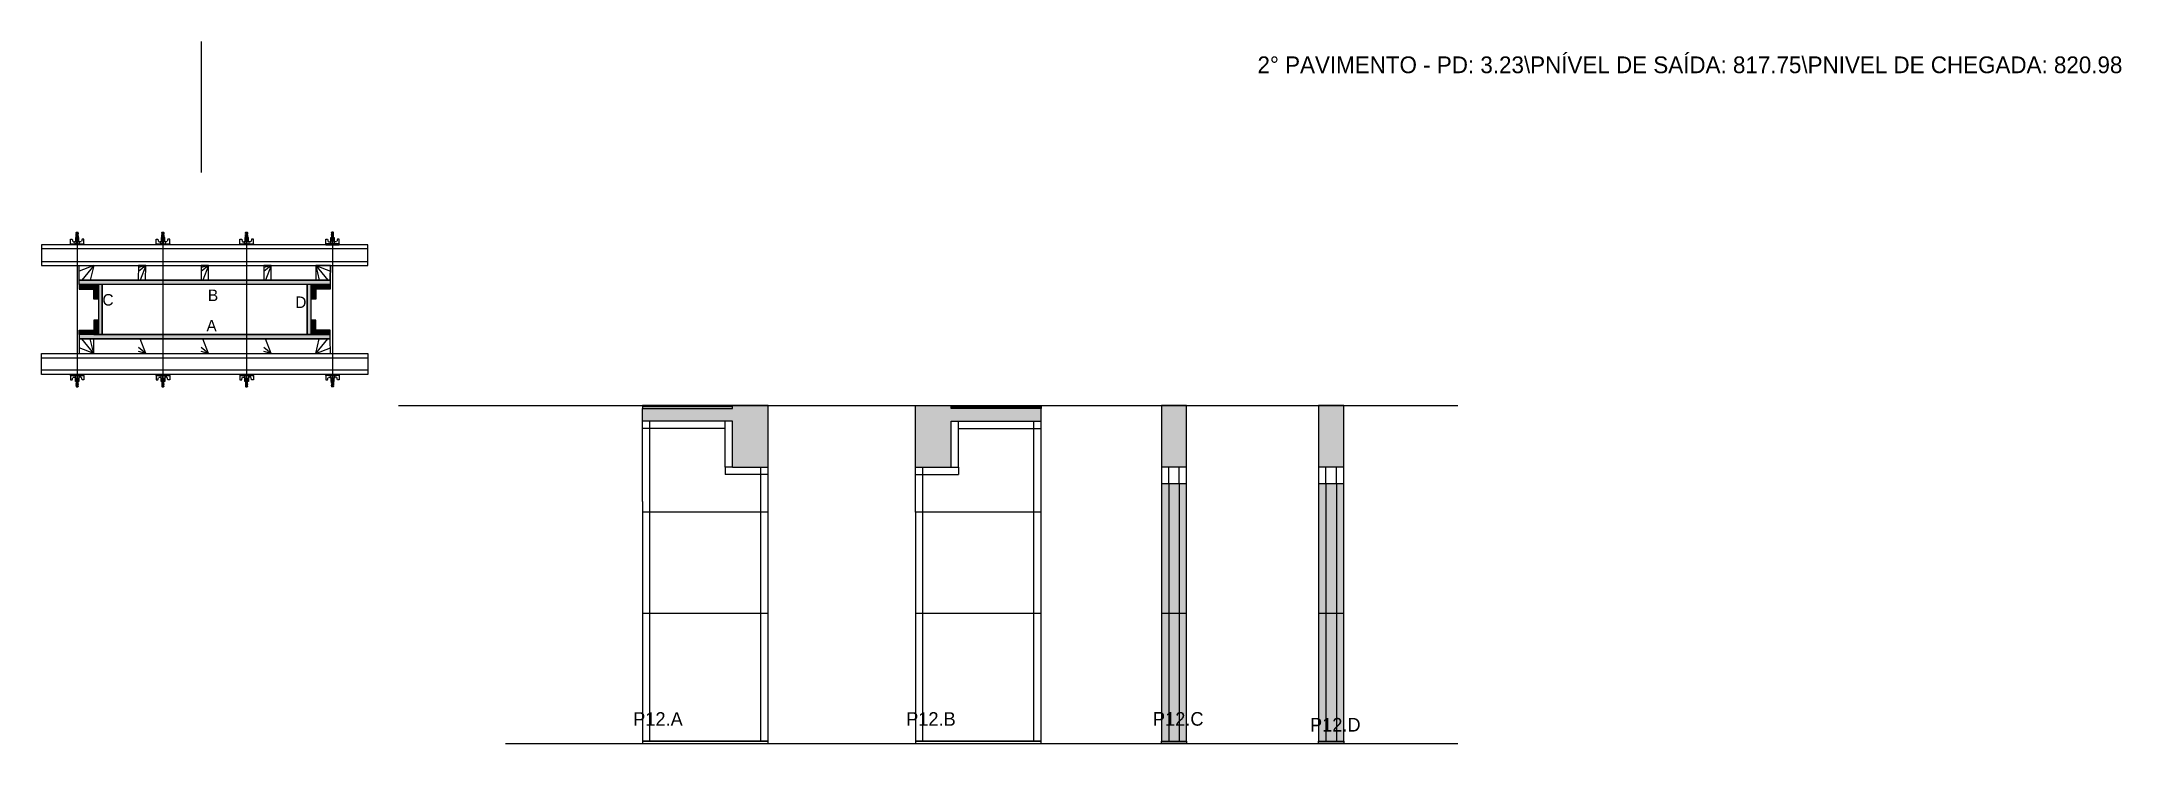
# Model space of a CAD drawing. Header units: metres. Extents: x 1863 to 3851, y 8535 to 9206.
import ezdxf

# ---------------------------------------------------------------- set-up
doc = ezdxf.new("R2010")
doc.units = ezdxf.units.M
for name, color, linetype in [('CHAPA', 7, 'Continuous'), ('COTA', 7, 'Continuous'), ('Hachura', 7, 'Continuous'), ('Madeira', 7, 'Continuous'), ('NOMENCLATURA', 7, 'Continuous'), ('Nível', 7, 'Continuous'), ('Painéis', 7, 'Continuous'), ('Perfil Metálico', 7, 'Continuous'), ('SARR_2.2x7', 7, 'Continuous'), ('SARR_EDITAR', 7, 'Continuous'), ('SARRAFO', 7, 'Continuous'), ('Texto Seção', 7, 'Continuous'), ('TEXTO_GERAL', 7, 'Continuous')]:
    doc.layers.add(name, color=color, linetype=linetype)

msp = doc.modelspace()

# ---------------------------------------------------------------- hatches: boundary and pattern name
at = {"layer": 'COTA'}
h = msp.add_hatch(color=7, dxfattribs=at)
h.dxf.hatch_style = 1
h.paths.add_polyline_path([(2523.5, 8855.2), (2437.5, 8855.2), (2437.5, 8855.2), (2437.5, 8843.2), (2437.5, 8843.2), (2523.5, 8843.2), (2523.5, 8843.2), (2523.5, 8799.2), (2523.5, 8799.2), (2557.5, 8799.2), (2557.5, 8799.2), (2557.5, 8858.2), (2557.5, 8858.2), (2523.5, 8858.2), (2523.5, 8858.2), (2523.5, 8855.2)])
h = msp.add_hatch(color=7, dxfattribs=at)
h.dxf.hatch_style = 1
h.paths.add_polyline_path([(2732.3, 8855.2), (2818.3, 8855.2), (2818.3, 8855.2), (2818.3, 8843.2), (2818.3, 8843.2), (2732.3, 8843.2), (2732.3, 8843.2), (2732.3, 8799.2), (2732.3, 8799.2), (2698.3, 8799.2), (2698.3, 8799.2), (2698.3, 8858.2), (2698.3, 8858.2), (2732.3, 8858.2), (2732.3, 8858.2), (2732.3, 8855.2)])
h = msp.add_hatch(color=7, dxfattribs=at)
h.dxf.hatch_style = 1
h.paths.add_polyline_path([(2957.4, 8858.2), (2933.4, 8858.2), (2933.4, 8858.2), (2933.4, 8799.2), (2933.4, 8799.2), (2957.4, 8799.2), (2957.4, 8799.2), (2957.4, 8858.2)])
h = msp.add_hatch(color=7, dxfattribs=at)
h.dxf.hatch_style = 1
h.paths.add_polyline_path([(3107.6, 8858.2), (3083.6, 8858.2), (3083.6, 8858.2), (3083.6, 8799.2), (3083.6, 8799.2), (3107.6, 8799.2), (3107.6, 8799.2), (3107.6, 8858.2)])
at = {"layer": 'Hachura'}
h = msp.add_hatch(color=7, dxfattribs=at)
h.dxf.hatch_style = 1
h.paths.add_polyline_path([(1899, 8973.8), (1899, 8977.8), (1899, 8977.8), (2139, 8977.8), (2139, 8977.8), (2139, 8973.8), (2139, 8973.8), (1899, 8973.8)])
h = msp.add_hatch(color=7, dxfattribs=at)
h.dxf.hatch_style = 1
h.paths.add_polyline_path([(1899, 8973.8), (1899, 8977.8), (1899, 8977.8), (2139, 8977.8), (2139, 8977.8), (2139, 8973.8), (2139, 8973.8), (1899, 8973.8)])
h = msp.add_hatch(color=7, dxfattribs=at)
h.dxf.hatch_style = 1
h.paths.add_polyline_path([(1913, 8973.8), (1913, 8969.4), (1913, 8969.4), (1899, 8969.4), (1899, 8969.4), (1899, 8973.8), (1899, 8973.8), (1913, 8973.8)])
h = msp.add_hatch(color=7, dxfattribs=at)
h.dxf.hatch_style = 1
h.paths.add_polyline_path([(1917.4, 8973.8), (1913, 8973.8), (1913, 8973.8), (1913, 8959.8), (1913, 8959.8), (1917.4, 8959.8), (1917.4, 8959.8), (1917.4, 8973.8)])
h = msp.add_hatch(color=7, dxfattribs=at)
h.dxf.hatch_style = 1
h.paths.add_polyline_path([(1921, 8973.8), (1917.4, 8973.8), (1917.4, 8973.8), (1917.4, 8925.8), (1917.4, 8925.8), (1921, 8925.8), (1921, 8925.8), (1921, 8973.8)])
h = msp.add_hatch(color=7, dxfattribs=at)
h.dxf.hatch_style = 1
h.paths.add_polyline_path([(1921, 8973.8), (1917.4, 8973.8), (1917.4, 8973.8), (1917.4, 8925.8), (1917.4, 8925.8), (1921, 8925.8), (1921, 8925.8), (1921, 8973.8)])
h = msp.add_hatch(color=7, dxfattribs=at)
h.dxf.hatch_style = 1
h.paths.add_polyline_path([(2120.6, 8973.8), (2117, 8973.8), (2117, 8973.8), (2117, 8925.8), (2117, 8925.8), (2120.6, 8925.8), (2120.6, 8925.8), (2120.6, 8973.8)])
h = msp.add_hatch(color=7, dxfattribs=at)
h.dxf.hatch_style = 1
h.paths.add_polyline_path([(2120.6, 8973.8), (2117, 8973.8), (2117, 8973.8), (2117, 8925.8), (2117, 8925.8), (2120.6, 8925.8), (2120.6, 8925.8), (2120.6, 8973.8)])
h = msp.add_hatch(color=7, dxfattribs=at)
h.dxf.hatch_style = 1
h.paths.add_polyline_path([(2125, 8973.8), (2120.6, 8973.8), (2120.6, 8973.8), (2120.6, 8959.8), (2120.6, 8959.8), (2125, 8959.8), (2125, 8959.8), (2125, 8973.8)])
h = msp.add_hatch(color=7, dxfattribs=at)
h.dxf.hatch_style = 1
h.paths.add_polyline_path([(2125, 8973.8), (2125, 8969.4), (2125, 8969.4), (2139, 8969.4), (2139, 8969.4), (2139, 8973.8), (2139, 8973.8), (2125, 8973.8)])
h = msp.add_hatch(color=7, dxfattribs=at)
h.dxf.hatch_style = 1
h.paths.add_polyline_path([(1913, 8925.8), (1913, 8930.2), (1913, 8930.2), (1899, 8930.2), (1899, 8930.2), (1899, 8925.8), (1899, 8925.8), (1913, 8925.8)])
h = msp.add_hatch(color=7, dxfattribs=at)
h.dxf.hatch_style = 1
h.paths.add_polyline_path([(1899, 8925.8), (1899, 8921.8), (1899, 8921.8), (2139, 8921.8), (2139, 8921.8), (2139, 8925.8), (2139, 8925.8), (1899, 8925.8)])
h = msp.add_hatch(color=7, dxfattribs=at)
h.dxf.hatch_style = 1
h.paths.add_polyline_path([(1899, 8925.8), (1899, 8921.8), (1899, 8921.8), (2139, 8921.8), (2139, 8921.8), (2139, 8925.8), (2139, 8925.8), (1899, 8925.8)])
h = msp.add_hatch(color=7, dxfattribs=at)
h.dxf.hatch_style = 1
h.paths.add_polyline_path([(1917.4, 8925.8), (1913, 8925.8), (1913, 8925.8), (1913, 8939.8), (1913, 8939.8), (1917.4, 8939.8), (1917.4, 8939.8), (1917.4, 8925.8)])
h = msp.add_hatch(color=7, dxfattribs=at)
h.dxf.hatch_style = 1
h.paths.add_polyline_path([(2125, 8925.8), (2120.6, 8925.8), (2120.6, 8925.8), (2120.6, 8939.8), (2120.6, 8939.8), (2125, 8939.8), (2125, 8939.8), (2125, 8925.8)])
h = msp.add_hatch(color=7, dxfattribs=at)
h.dxf.hatch_style = 1
h.paths.add_polyline_path([(2125, 8925.8), (2125, 8930.2), (2125, 8930.2), (2139, 8930.2), (2139, 8930.2), (2139, 8925.8), (2139, 8925.8), (2125, 8925.8)])
h = msp.add_hatch(color=7, dxfattribs=at)
h.dxf.hatch_style = 1
h.paths.add_polyline_path([(2957.4, 8535.2), (2957.4, 8783.2), (2957.4, 8783.2), (2933.4, 8783.2), (2933.4, 8783.2), (2933.4, 8535.2), (2933.4, 8535.2), (2957.4, 8535.2)])
h = msp.add_hatch(color=7, dxfattribs=at)
h.dxf.hatch_style = 1
h.paths.add_polyline_path([(3107.6, 8535.2), (3107.6, 8783.2), (3107.6, 8783.2), (3083.6, 8783.2), (3083.6, 8783.2), (3083.6, 8535.2), (3083.6, 8535.2), (3107.6, 8535.2)])

# ---------------------------------------------------------------- linework, layer by layer
at = {"layer": 'CHAPA', "color": 7, "lineweight": 25}
for points in [[(1899, 8973.8), (1899, 8977.8), (2139, 8977.8), (2139, 8973.8)], [(1899, 8973.8), (1899, 8977.8), (2139, 8977.8), (2139, 8973.8)], [(1921, 8973.8), (1917.4, 8973.8), (1917.4, 8925.8), (1921, 8925.8)], [(1921, 8973.8), (1917.4, 8973.8), (1917.4, 8925.8), (1921, 8925.8)], [(2120.6, 8973.8), (2117, 8973.8), (2117, 8925.8), (2120.6, 8925.8)], [(2120.6, 8973.8), (2117, 8973.8), (2117, 8925.8), (2120.6, 8925.8)], [(1899, 8925.8), (1899, 8921.8), (2139, 8921.8), (2139, 8925.8)], [(1899, 8925.8), (1899, 8921.8), (2139, 8921.8), (2139, 8925.8)]]:
    msp.add_lwpolyline(points, close=True, dxfattribs=at)
at = {"layer": 'COTA', "color": 7, "lineweight": 25}
for p, q in [((2437.5, 8843.2), (2437.5, 8855.2)), ((2557.5, 8858.2), (2523.5, 8858.2)), ((2557.5, 8799.2), (2557.5, 8858.2)), ((2698.3, 8799.2), (2698.3, 8858.2)), ((2698.3, 8858.2), (2732.3, 8858.2)), ((2818.3, 8843.2), (2818.3, 8855.2))]:
    msp.add_line(p, q, dxfattribs=at)
for points in [[(2957.4, 8799.2), (2957.4, 8858.2), (2933.4, 8858.2), (2933.4, 8799.2)], [(3107.6, 8799.2), (3107.6, 8858.2), (3083.6, 8858.2), (3083.6, 8799.2)]]:
    msp.add_lwpolyline(points, dxfattribs=at)
at = {"layer": 'Defpoints', "color": 7, "lineweight": 25}
msp.add_line((2016, 9080.9), (2016, 9205.9), dxfattribs=at)
at = {"layer": 'Hachura', "color": 7, "lineweight": 25}
for p, q in [((1890.6, 9011.8), (1890.6, 9017)), ((1890.6, 9017), (1892.3, 9017)), ((1890.6, 9012.7), (1903.5, 9012.7)), ((1890.6, 9012.7), (1895.8, 9012.7)), ((1903.5, 9011.8), (1890.6, 9011.8)), ((1890.7, 9012.7), (1890.7, 9011.8)), ((1890.9, 9012.7), (1890.9, 9011.8)), ((1891.3, 9012.7), (1891.3, 9011.8)), ((1891.7, 9012.7), (1891.7, 9011.8)), ((1892.3, 9017), (1892.8, 9014.8)), ((1892.6, 9012.7), (1892.6, 9011.8)), ((1893.2, 9014.5), (1895.1, 9014.5)), ((1894, 9012.7), (1894, 9011.8)), ((1902.5, 9011.8), (1894.7, 9011.8)), ((1895.1, 9015.3), (1899, 9015.3)), ((1895.1, 9012.7), (1895.1, 9015.3)), ((1897, 9012.7), (1895.1, 9012.7)), ((1898.7, 9018.5), (1895.4, 9018.5)), ((1898.7, 9018.5), (1895.4, 9018.5)), ((1895.4, 9018.5), (1895.4, 9015.3)), ((1895.8, 9012.7), (1896.4, 9012.7)), ((1895.9, 9022.9), (1898.1, 9021.8)), ((1898, 9021.6), (1895.9, 9022.6)), ((1895.9, 9021.7), (1898.1, 9020.6)), ((1898, 9020.4), (1895.9, 9021.5)), ((1895.9, 9020.6), (1898.1, 9019.5)), ((1898, 9019.3), (1895.9, 9020.3)), ((1897.2, 9018.5), (1895.9, 9019.2)), ((1896, 9023.3), (1896.3, 9023.6)), ((1896, 9023), (1896, 9023.3)), ((1896, 9023.3), (1896, 9023.3)), ((1897.9, 9023.3), (1896, 9023.3)), ((1896, 9023), (1897.9, 9022)), ((1896, 9023), (1897.9, 9022)), ((1896, 9021.8), (1896, 9022.5)), ((1897.9, 9021.5), (1896, 9022.5)), ((1896, 9021.8), (1897.9, 9020.9)), ((1896, 9020.7), (1896, 9021.3)), ((1897.9, 9020.3), (1896, 9021.3)), ((1896, 9021.1), (1896, 9021.3)), ((1896, 9020.7), (1897.9, 9019.7)), ((1896, 9019.5), (1896, 9020.1)), ((1897.9, 9019.2), (1896, 9020.1)), ((1896, 9019.5), (1897.9, 9018.5)), ((1896.9, 9018.5), (1896, 9019)), ((1896, 9018.5), (1896, 9019)), ((1896.1, 9012.4), (1896.1, 9012.6)), ((1896.1, 9012), (1896.1, 9012.4)), ((1896.3, 9023.6), (1897.6, 9023.6)), ((1896.4, 9018.5), (1896.4, 9015.3)), ((1897.9, 9022.7), (1896.7, 9023.3)), ((1896.7, 9012.7), (1896.7, 9014.7)), ((1898, 9022.7), (1896.9, 9023.3)), ((1897, 9022.6), (1897, 8880.8)), ((1897, 9012.7), (1897, 9011.8)), ((1897.2, 9014.7), (1897.2, 9012.7)), ((1897.4, 9023.3), (1898.1, 9023)), ((1897.9, 9023.3), (1897.6, 9023.6)), ((1897.7, 9023.3), (1897.9, 9023.2)), ((1897.9, 9023.2), (1897.9, 9023.3)), ((1897.9, 9022.7), (1897.9, 9022)), ((1897.9, 9020.9), (1897.9, 9021.5)), ((1897.9, 9020.1), (1897.9, 9020.3)), ((1897.9, 9020.1), (1897.9, 9019.7)), ((1897.9, 9019.2), (1897.9, 9018.5)), ((1897.9, 9018.5), (1897.9, 9015.3)), ((1898, 9012.6), (1898, 9012.2)), ((1898.7, 9015.3), (1898.7, 9018.5)), ((1899, 9015.3), (1898.7, 9015.3)), ((1899, 9015.3), (1898.7, 9015.3)), ((1899, 9015.3), (1899, 9012.7)), ((1900.9, 9014.5), (1899, 9014.5)), ((1900.1, 9012.7), (1900.1, 9011.8)), ((1901.8, 9017), (1901.2, 9014.8)), ((1901.5, 9012.7), (1901.5, 9011.8)), ((1903.5, 9017), (1901.8, 9017)), ((1902.3, 9012.7), (1902.3, 9011.8)), ((1902.8, 9012.7), (1902.8, 9011.8)), ((1903.1, 9012.7), (1903.1, 9011.8)), ((1903.4, 9012.7), (1903.4, 9011.8)), ((1903.5, 9012.7), (1903.5, 9017)), ((1903.5, 9012.7), (1903.5, 9011.8)), ((1972.6, 9011.8), (1972.6, 9017)), ((1972.6, 9017), (1974.3, 9017)), ((1972.6, 9012.7), (1985.5, 9012.7)), ((1972.6, 9012.7), (1977.8, 9012.7)), ((1985.5, 9011.8), (1972.6, 9011.8)), ((1972.7, 9012.7), (1972.7, 9011.8)), ((1972.9, 9012.7), (1972.9, 9011.8)), ((1973.3, 9012.7), (1973.3, 9011.8)), ((1973.7, 9012.7), (1973.7, 9011.8)), ((1974.3, 9017), (1974.8, 9014.8)), ((1974.6, 9012.7), (1974.6, 9011.8)), ((1975.2, 9014.5), (1977.1, 9014.5)), ((1976, 9012.7), (1976, 9011.8)), ((1984.5, 9011.8), (1976.7, 9011.8)), ((1977.1, 9015.3), (1981, 9015.3)), ((1977.1, 9012.7), (1977.1, 9015.3)), ((1979, 9012.7), (1977.1, 9012.7)), ((1980.7, 9018.5), (1977.4, 9018.5)), ((1980.7, 9018.5), (1977.4, 9018.5)), ((1977.4, 9018.5), (1977.4, 9015.3)), ((1977.8, 9012.7), (1978.4, 9012.7)), ((1977.9, 9022.9), (1980.1, 9021.8)), ((1980, 9021.6), (1977.9, 9022.6)), ((1977.9, 9021.7), (1980.1, 9020.6)), ((1980, 9020.4), (1977.9, 9021.5)), ((1977.9, 9020.6), (1980.1, 9019.5)), ((1980, 9019.3), (1977.9, 9020.3)), ((1979.2, 9018.5), (1977.9, 9019.2)), ((1978, 9023.3), (1978.3, 9023.6)), ((1978, 9023), (1978, 9023.3)), ((1978, 9023.3), (1978, 9023.3)), ((1979.9, 9023.3), (1978, 9023.3)), ((1978, 9023), (1979.9, 9022)), ((1978, 9023), (1979.9, 9022)), ((1978, 9021.8), (1978, 9022.5)), ((1979.9, 9021.5), (1978, 9022.5)), ((1978, 9021.8), (1979.9, 9020.9)), ((1978, 9020.7), (1978, 9021.3)), ((1979.9, 9020.3), (1978, 9021.3)), ((1978, 9021.1), (1978, 9021.3)), ((1978, 9020.7), (1979.9, 9019.7)), ((1978, 9019.5), (1978, 9020.1)), ((1979.9, 9019.2), (1978, 9020.1)), ((1978, 9019.5), (1979.9, 9018.5)), ((1978.9, 9018.5), (1978, 9019)), ((1978, 9018.5), (1978, 9019)), ((1978.1, 9012.4), (1978.1, 9012.6)), ((1978.1, 9012), (1978.1, 9012.4)), ((1978.3, 9023.6), (1979.6, 9023.6)), ((1978.4, 9018.5), (1978.4, 9015.3)), ((1979.9, 9022.7), (1978.7, 9023.3)), ((1978.7, 9012.7), (1978.7, 9014.7)), ((1980, 9022.7), (1978.9, 9023.3)), ((1979, 9022.6), (1979, 8880.8)), ((1979, 9012.7), (1979, 9011.8)), ((1979.2, 9014.7), (1979.2, 9012.7)), ((1979.4, 9023.3), (1980.1, 9023)), ((1979.9, 9023.3), (1979.6, 9023.6)), ((1979.7, 9023.3), (1979.9, 9023.2)), ((1979.9, 9023.2), (1979.9, 9023.3)), ((1979.9, 9022.7), (1979.9, 9022)), ((1979.9, 9020.9), (1979.9, 9021.5)), ((1979.9, 9020.1), (1979.9, 9020.3)), ((1979.9, 9020.1), (1979.9, 9019.7)), ((1979.9, 9019.2), (1979.9, 9018.5)), ((1979.9, 9018.5), (1979.9, 9015.3)), ((1980, 9012.6), (1980, 9012.2)), ((1980.7, 9015.3), (1980.7, 9018.5)), ((1981, 9015.3), (1980.7, 9015.3)), ((1981, 9015.3), (1980.7, 9015.3)), ((1981, 9015.3), (1981, 9012.7)), ((1982.9, 9014.5), (1981, 9014.5)), ((1982.1, 9012.7), (1982.1, 9011.8)), ((1983.8, 9017), (1983.2, 9014.8)), ((1983.5, 9012.7), (1983.5, 9011.8)), ((1985.5, 9017), (1983.8, 9017)), ((1984.3, 9012.7), (1984.3, 9011.8)), ((1984.8, 9012.7), (1984.8, 9011.8)), ((1985.1, 9012.7), (1985.1, 9011.8)), ((1985.4, 9012.7), (1985.4, 9011.8)), ((1985.5, 9012.7), (1985.5, 9017)), ((1985.5, 9012.7), (1985.5, 9011.8)), ((2052.6, 9011.8), (2052.6, 9017)), ((2052.6, 9017), (2054.3, 9017)), ((2052.6, 9012.7), (2065.5, 9012.7)), ((2052.6, 9012.7), (2057.8, 9012.7)), ((2065.5, 9011.8), (2052.6, 9011.8)), ((2052.7, 9012.7), (2052.7, 9011.8)), ((2052.9, 9012.7), (2052.9, 9011.8)), ((2053.3, 9012.7), (2053.3, 9011.8)), ((2053.7, 9012.7), (2053.7, 9011.8)), ((2054.3, 9017), (2054.8, 9014.8)), ((2054.6, 9012.7), (2054.6, 9011.8)), ((2055.2, 9014.5), (2057.1, 9014.5)), ((2056, 9012.7), (2056, 9011.8)), ((2064.5, 9011.8), (2056.7, 9011.8)), ((2057.1, 9015.3), (2061, 9015.3)), ((2057.1, 9012.7), (2057.1, 9015.3)), ((2059, 9012.7), (2057.1, 9012.7)), ((2060.7, 9018.5), (2057.4, 9018.5)), ((2060.7, 9018.5), (2057.4, 9018.5)), ((2057.4, 9018.5), (2057.4, 9015.3)), ((2057.8, 9012.7), (2058.4, 9012.7)), ((2057.9, 9022.9), (2060.1, 9021.8)), ((2060, 9021.6), (2057.9, 9022.6)), ((2057.9, 9021.7), (2060.1, 9020.6)), ((2060, 9020.4), (2057.9, 9021.5)), ((2057.9, 9020.6), (2060.1, 9019.5)), ((2060, 9019.3), (2057.9, 9020.3)), ((2059.2, 9018.5), (2057.9, 9019.2)), ((2058, 9023.3), (2058.3, 9023.6)), ((2058, 9023), (2058, 9023.3)), ((2058, 9023.3), (2058, 9023.3)), ((2059.9, 9023.3), (2058, 9023.3)), ((2058, 9023), (2059.9, 9022)), ((2058, 9023), (2059.9, 9022)), ((2058, 9021.8), (2058, 9022.5)), ((2059.9, 9021.5), (2058, 9022.5)), ((2058, 9021.8), (2059.9, 9020.9)), ((2058, 9020.7), (2058, 9021.3)), ((2059.9, 9020.3), (2058, 9021.3)), ((2058, 9021.1), (2058, 9021.3)), ((2058, 9020.7), (2059.9, 9019.7)), ((2058, 9019.5), (2058, 9020.1)), ((2059.9, 9019.2), (2058, 9020.1)), ((2058, 9019.5), (2059.9, 9018.5)), ((2058.9, 9018.5), (2058, 9019)), ((2058, 9018.5), (2058, 9019)), ((2058.1, 9012.4), (2058.1, 9012.6)), ((2058.1, 9012), (2058.1, 9012.4)), ((2058.3, 9023.6), (2059.6, 9023.6)), ((2058.4, 9018.5), (2058.4, 9015.3)), ((2059.9, 9022.7), (2058.7, 9023.3)), ((2058.7, 9012.7), (2058.7, 9014.7)), ((2060, 9022.7), (2058.9, 9023.3)), ((2059, 9022.6), (2059, 8880.8)), ((2059, 9012.7), (2059, 9011.8)), ((2059.2, 9014.7), (2059.2, 9012.7)), ((2059.4, 9023.3), (2060.1, 9023)), ((2059.9, 9023.3), (2059.6, 9023.6)), ((2059.7, 9023.3), (2059.9, 9023.2)), ((2059.9, 9023.2), (2059.9, 9023.3)), ((2059.9, 9022.7), (2059.9, 9022)), ((2059.9, 9020.9), (2059.9, 9021.5)), ((2059.9, 9020.1), (2059.9, 9020.3)), ((2059.9, 9020.1), (2059.9, 9019.7)), ((2059.9, 9019.2), (2059.9, 9018.5)), ((2059.9, 9018.5), (2059.9, 9015.3)), ((2060, 9012.6), (2060, 9012.2)), ((2060.7, 9015.3), (2060.7, 9018.5)), ((2061, 9015.3), (2060.7, 9015.3)), ((2061, 9015.3), (2060.7, 9015.3)), ((2061, 9015.3), (2061, 9012.7)), ((2062.9, 9014.5), (2061, 9014.5)), ((2062.1, 9012.7), (2062.1, 9011.8)), ((2063.8, 9017), (2063.2, 9014.8)), ((2063.5, 9012.7), (2063.5, 9011.8)), ((2065.5, 9017), (2063.8, 9017)), ((2064.3, 9012.7), (2064.3, 9011.8)), ((2064.8, 9012.7), (2064.8, 9011.8)), ((2065.1, 9012.7), (2065.1, 9011.8)), ((2065.4, 9012.7), (2065.4, 9011.8)), ((2065.5, 9012.7), (2065.5, 9017)), ((2065.5, 9012.7), (2065.5, 9011.8)), ((2134.6, 9012.7), (2134.6, 9017)), ((2134.6, 9017), (2136.3, 9017)), ((2147.5, 9012.7), (2134.6, 9012.7)), ((2134.6, 9012.7), (2134.6, 9011.8)), ((2134.6, 9011.8), (2147.5, 9011.8)), ((2134.7, 9012.7), (2134.7, 9011.8)), ((2134.9, 9012.7), (2134.9, 9011.8)), ((2135.3, 9012.7), (2135.3, 9011.8)), ((2135.5, 9011.8), (2143.4, 9011.8)), ((2135.7, 9012.7), (2135.7, 9011.8)), ((2136.3, 9017), (2136.9, 9014.8)), ((2136.6, 9012.7), (2136.6, 9011.8)), ((2137.2, 9014.5), (2139.1, 9014.5)), ((2138, 9012.7), (2138, 9011.8)), ((2143, 9015.3), (2139.1, 9015.3)), ((2139.1, 9015.3), (2139.1, 9012.7)), ((2139.1, 9015.3), (2139.4, 9015.3)), ((2139.1, 9015.3), (2139.4, 9015.3)), ((2139.4, 9018.5), (2142.7, 9018.5)), ((2139.4, 9018.5), (2142.7, 9018.5)), ((2139.4, 9015.3), (2139.4, 9018.5)), ((2140.7, 9023.3), (2140, 9023)), ((2140, 9022.7), (2141.2, 9023.3)), ((2142.1, 9022.9), (2140, 9021.8)), ((2140, 9021.6), (2142.2, 9022.6)), ((2142.1, 9021.7), (2140, 9020.6)), ((2140, 9020.4), (2142.2, 9021.5)), ((2142.1, 9020.6), (2140, 9019.5)), ((2140, 9019.3), (2142.2, 9020.3)), ((2140.1, 9023.3), (2140.5, 9023.6)), ((2140.4, 9023.3), (2140.1, 9023.2)), ((2140.1, 9023.2), (2140.1, 9023.3)), ((2140.1, 9022.7), (2141.4, 9023.3)), ((2140.1, 9023.3), (2142.1, 9023.3)), ((2142.1, 9023), (2140.1, 9022)), ((2142.1, 9023), (2140.1, 9022)), ((2140.1, 9022.7), (2140.1, 9022)), ((2140.1, 9021.5), (2142.1, 9022.5)), ((2142.1, 9021.8), (2140.1, 9020.9)), ((2140.1, 9020.9), (2140.1, 9021.5)), ((2140.1, 9020.3), (2142.1, 9021.3)), ((2142.1, 9020.7), (2140.1, 9019.7)), ((2140.1, 9020.1), (2140.1, 9020.3)), ((2140.1, 9020.1), (2140.1, 9019.7)), ((2140.1, 9019.2), (2142.1, 9020.1)), ((2142.1, 9019.5), (2140.1, 9018.5)), ((2140.1, 9019.2), (2140.1, 9018.5)), ((2140.1, 9018.5), (2140.1, 9015.3)), ((2140.1, 9012.6), (2140.1, 9012.2)), ((2141.8, 9023.6), (2140.5, 9023.6)), ((2140.8, 9014.7), (2140.8, 9012.7)), ((2140.9, 9018.5), (2142.2, 9019.2)), ((2141, 9022.6), (2141.1, 8880.8)), ((2141, 9012.7), (2143, 9012.7)), ((2141, 9012.7), (2141, 9011.8)), ((2141.2, 9018.5), (2142.1, 9019)), ((2141.4, 9012.7), (2141.4, 9014.7)), ((2141.7, 9018.5), (2141.7, 9015.3)), ((2142.3, 9012.7), (2141.7, 9012.7)), ((2142.1, 9023.3), (2141.8, 9023.6)), ((2142, 9012.4), (2142, 9012.6)), ((2142, 9012), (2142, 9012.4)), ((2142.1, 9023), (2142.1, 9023.3)), ((2142.1, 9023.3), (2142.1, 9023.3)), ((2142.1, 9021.8), (2142.1, 9022.5)), ((2142.1, 9020.7), (2142.1, 9021.3)), ((2142.1, 9021.1), (2142.1, 9021.3)), ((2142.1, 9019.5), (2142.1, 9020.1)), ((2142.1, 9018.5), (2142.1, 9019)), ((2147.5, 9012.7), (2142.3, 9012.7)), ((2142.7, 9018.5), (2142.7, 9015.3)), ((2143, 9012.7), (2143, 9015.3)), ((2144.9, 9014.5), (2143, 9014.5)), ((2144.1, 9012.7), (2144.1, 9011.8)), ((2145.8, 9017), (2145.2, 9014.8)), ((2145.5, 9012.7), (2145.5, 9011.8)), ((2147.5, 9017), (2145.8, 9017)), ((2146.3, 9012.7), (2146.3, 9011.8)), ((2146.8, 9012.7), (2146.8, 9011.8)), ((2147.1, 9012.7), (2147.1, 9011.8)), ((2147.4, 9012.7), (2147.4, 9011.8)), ((2147.5, 9011.8), (2147.5, 9017)), ((1903.5, 8887.8), (1890.6, 8887.8)), ((1890.6, 8887.8), (1890.6, 8882.7)), ((1890.6, 8886.9), (1903.5, 8886.9)), ((1890.6, 8886.9), (1895.8, 8886.9)), ((1890.7, 8886.9), (1890.7, 8887.8)), ((1890.9, 8886.9), (1890.9, 8887.8)), ((1891.3, 8886.9), (1891.3, 8887.8)), ((1891.7, 8886.9), (1891.7, 8887.8)), ((1892.6, 8886.9), (1892.6, 8887.8)), ((1894, 8886.9), (1894, 8887.8)), ((1902.5, 8887.8), (1894.7, 8887.8)), ((1897, 8886.9), (1895.1, 8886.9)), ((1895.1, 8886.9), (1895.1, 8884.3)), ((1895.8, 8886.9), (1896.4, 8886.9)), ((1896.1, 8887.7), (1896.1, 8887.2)), ((1896.1, 8887.2), (1896.1, 8887)), ((1896.7, 8886.9), (1896.7, 8884.9)), ((1897, 8886.9), (1897, 8887.8)), ((1897.2, 8884.9), (1897.2, 8886.9)), ((1898, 8887), (1898, 8887.5)), ((1899, 8884.3), (1899, 8886.9)), ((1900.1, 8886.9), (1900.1, 8887.8)), ((1901.5, 8886.9), (1901.5, 8887.8)), ((1902.3, 8886.9), (1902.3, 8887.8)), ((1902.8, 8886.9), (1902.8, 8887.8)), ((1903.1, 8886.9), (1903.1, 8887.8)), ((1903.4, 8886.9), (1903.4, 8887.8)), ((1903.5, 8886.9), (1903.5, 8887.8)), ((1903.5, 8886.9), (1903.5, 8882.7)), ((1985.5, 8887.8), (1972.6, 8887.8)), ((1972.6, 8887.8), (1972.6, 8882.7)), ((1972.6, 8886.9), (1985.5, 8886.9)), ((1972.6, 8886.9), (1977.8, 8886.9)), ((1972.7, 8886.9), (1972.7, 8887.8)), ((1972.9, 8886.9), (1972.9, 8887.8)), ((1973.3, 8886.9), (1973.3, 8887.8)), ((1973.7, 8886.9), (1973.7, 8887.8)), ((1974.6, 8886.9), (1974.6, 8887.8)), ((1976, 8886.9), (1976, 8887.8)), ((1984.5, 8887.8), (1976.7, 8887.8)), ((1979, 8886.9), (1977.1, 8886.9)), ((1977.1, 8886.9), (1977.1, 8884.3)), ((1977.8, 8886.9), (1978.4, 8886.9)), ((1978.1, 8887.7), (1978.1, 8887.2)), ((1978.1, 8887.2), (1978.1, 8887)), ((1978.7, 8886.9), (1978.7, 8884.9)), ((1979, 8886.9), (1979, 8887.8)), ((1979.2, 8884.9), (1979.2, 8886.9)), ((1980, 8887), (1980, 8887.5)), ((1981, 8884.3), (1981, 8886.9)), ((1982.1, 8886.9), (1982.1, 8887.8)), ((1983.5, 8886.9), (1983.5, 8887.8)), ((1984.3, 8886.9), (1984.3, 8887.8)), ((1984.8, 8886.9), (1984.8, 8887.8)), ((1985.1, 8886.9), (1985.1, 8887.8)), ((1985.4, 8886.9), (1985.4, 8887.8)), ((1985.5, 8886.9), (1985.5, 8887.8)), ((1985.5, 8886.9), (1985.5, 8882.7)), ((2065.5, 8887.8), (2052.6, 8887.8)), ((2052.6, 8887.8), (2052.6, 8882.7)), ((2052.6, 8886.9), (2065.5, 8886.9)), ((2052.6, 8886.9), (2057.8, 8886.9)), ((2052.7, 8886.9), (2052.7, 8887.8)), ((2052.9, 8886.9), (2052.9, 8887.8)), ((2053.3, 8886.9), (2053.3, 8887.8)), ((2053.7, 8886.9), (2053.7, 8887.8)), ((2054.6, 8886.9), (2054.6, 8887.8)), ((2056, 8886.9), (2056, 8887.8)), ((2064.5, 8887.8), (2056.7, 8887.8)), ((2059, 8886.9), (2057.1, 8886.9)), ((2057.1, 8886.9), (2057.1, 8884.3)), ((2057.8, 8886.9), (2058.4, 8886.9)), ((2058.1, 8887.7), (2058.1, 8887.2)), ((2058.1, 8887.2), (2058.1, 8887)), ((2058.7, 8886.9), (2058.7, 8884.9)), ((2059, 8886.9), (2059, 8887.8)), ((2059.2, 8884.9), (2059.2, 8886.9)), ((2060, 8887), (2060, 8887.5)), ((2061, 8884.3), (2061, 8886.9)), ((2062.1, 8886.9), (2062.1, 8887.8)), ((2063.5, 8886.9), (2063.5, 8887.8)), ((2064.3, 8886.9), (2064.3, 8887.8)), ((2064.8, 8886.9), (2064.8, 8887.8)), ((2065.1, 8886.9), (2065.1, 8887.8)), ((2065.4, 8886.9), (2065.4, 8887.8)), ((2065.5, 8886.9), (2065.5, 8887.8)), ((2065.5, 8886.9), (2065.5, 8882.7)), ((2134.6, 8887.8), (2147.5, 8887.8)), ((2134.6, 8886.9), (2134.6, 8887.8)), ((2147.5, 8886.9), (2134.6, 8886.9)), ((2134.6, 8886.9), (2134.6, 8882.7)), ((2134.7, 8886.9), (2134.7, 8887.8)), ((2134.9, 8886.9), (2134.9, 8887.8)), ((2135.3, 8886.9), (2135.3, 8887.8)), ((2135.5, 8887.8), (2143.4, 8887.8)), ((2135.7, 8886.9), (2135.7, 8887.8)), ((2136.6, 8886.9), (2136.6, 8887.8)), ((2138, 8886.9), (2138, 8887.8)), ((2139.1, 8884.3), (2139.1, 8886.9)), ((2140.1, 8887), (2140.1, 8887.5)), ((2140.8, 8884.9), (2140.8, 8886.9)), ((2141, 8886.9), (2141, 8887.8)), ((2141, 8886.9), (2143, 8886.9)), ((2141.4, 8886.9), (2141.4, 8884.9)), ((2142.3, 8886.9), (2141.7, 8886.9)), ((2142, 8887.7), (2142, 8887.2)), ((2142, 8887.2), (2142, 8887)), ((2147.5, 8886.9), (2142.3, 8886.9)), ((2143, 8886.9), (2143, 8884.3)), ((2144.1, 8886.9), (2144.1, 8887.8)), ((2145.5, 8886.9), (2145.5, 8887.8)), ((2146.3, 8886.9), (2146.3, 8887.8)), ((2146.8, 8886.9), (2146.8, 8887.8)), ((2147.1, 8886.9), (2147.1, 8887.8)), ((2147.4, 8886.9), (2147.4, 8887.8)), ((2147.5, 8887.8), (2147.5, 8882.7)), ((1890.6, 8882.7), (1892.3, 8882.7)), ((1892.3, 8882.7), (1892.8, 8884.9)), ((1893.2, 8885.1), (1895.1, 8885.1)), ((1895.1, 8884.3), (1899, 8884.3)), ((1895.4, 8881.1), (1895.4, 8884.3)), ((1898.7, 8881.2), (1895.4, 8881.2)), ((1898.7, 8881.1), (1895.4, 8881.1)), ((1897.2, 8881.1), (1895.9, 8880.5)), ((1898, 8880.4), (1895.9, 8879.3)), ((1895.9, 8879.1), (1898.1, 8880.2)), ((1898, 8879.2), (1895.9, 8878.2)), ((1895.9, 8877.9), (1898.1, 8879)), ((1898, 8878.1), (1895.9, 8877)), ((1895.9, 8876.8), (1898.1, 8877.8)), ((1896, 8880.2), (1897.9, 8881.1)), ((1896.9, 8881.1), (1896, 8880.7)), ((1896, 8881.1), (1896, 8880.7)), ((1897.9, 8880.5), (1896, 8879.5)), ((1896, 8880.2), (1896, 8879.5)), ((1896, 8879), (1897.9, 8880)), ((1897.9, 8879.3), (1896, 8878.3)), ((1896, 8879), (1896, 8878.3)), ((1896, 8877.8), (1897.9, 8878.8)), ((1896, 8878.6), (1896, 8878.3)), ((1897.9, 8878.2), (1896, 8877.2)), ((1896, 8877.8), (1896, 8877.2)), ((1896, 8876.7), (1897.9, 8877.6)), ((1896, 8876.7), (1897.9, 8877.6)), ((1896, 8876.7), (1896, 8876.3)), ((1896, 8876.3), (1896, 8876.3)), ((1896, 8876.3), (1896.3, 8876)), ((1897.9, 8876.3), (1896, 8876.3)), ((1896.3, 8876), (1897.6, 8876)), ((1896.4, 8881.1), (1896.4, 8884.3)), ((1897.9, 8877), (1896.7, 8876.3)), ((1898, 8876.9), (1896.9, 8876.3)), ((1897.4, 8876.3), (1898.1, 8876.7)), ((1897.9, 8876.3), (1897.6, 8876)), ((1897.7, 8876.3), (1897.9, 8876.5)), ((1897.9, 8881.1), (1897.9, 8884.3)), ((1897.9, 8880.5), (1897.9, 8881.1)), ((1897.9, 8879.5), (1897.9, 8880)), ((1897.9, 8879.5), (1897.9, 8879.3)), ((1897.9, 8878.8), (1897.9, 8878.2)), ((1897.9, 8877), (1897.9, 8877.6)), ((1897.9, 8876.5), (1897.9, 8876.3)), ((1898.7, 8884.3), (1898.7, 8881.1)), ((1899, 8884.3), (1898.7, 8884.3)), ((1899, 8884.3), (1898.7, 8884.3)), ((1900.9, 8885.1), (1899, 8885.1)), ((1901.8, 8882.7), (1901.2, 8884.9)), ((1903.5, 8882.7), (1901.8, 8882.7)), ((1972.6, 8882.7), (1974.3, 8882.7)), ((1974.3, 8882.7), (1974.8, 8884.9)), ((1975.2, 8885.1), (1977.1, 8885.1)), ((1977.1, 8884.3), (1981, 8884.3)), ((1977.4, 8881.1), (1977.4, 8884.3)), ((1980.7, 8881.2), (1977.4, 8881.2)), ((1980.7, 8881.1), (1977.4, 8881.1)), ((1979.2, 8881.1), (1977.9, 8880.5)), ((1980, 8880.4), (1977.9, 8879.3)), ((1977.9, 8879.1), (1980.1, 8880.2)), ((1980, 8879.2), (1977.9, 8878.2)), ((1977.9, 8877.9), (1980.1, 8879)), ((1980, 8878.1), (1977.9, 8877)), ((1977.9, 8876.8), (1980.1, 8877.8)), ((1978, 8880.2), (1979.9, 8881.1)), ((1978.9, 8881.1), (1978, 8880.7)), ((1978, 8881.1), (1978, 8880.7)), ((1979.9, 8880.5), (1978, 8879.5)), ((1978, 8880.2), (1978, 8879.5)), ((1978, 8879), (1979.9, 8880)), ((1979.9, 8879.3), (1978, 8878.3)), ((1978, 8879), (1978, 8878.3)), ((1978, 8877.8), (1979.9, 8878.8)), ((1978, 8878.6), (1978, 8878.3)), ((1979.9, 8878.2), (1978, 8877.2)), ((1978, 8877.8), (1978, 8877.2)), ((1978, 8876.7), (1979.9, 8877.6)), ((1978, 8876.7), (1979.9, 8877.6)), ((1978, 8876.7), (1978, 8876.3)), ((1978, 8876.3), (1978, 8876.3)), ((1978, 8876.3), (1978.3, 8876)), ((1979.9, 8876.3), (1978, 8876.3)), ((1978.3, 8876), (1979.6, 8876)), ((1978.4, 8881.1), (1978.4, 8884.3)), ((1979.9, 8877), (1978.7, 8876.3)), ((1980, 8876.9), (1978.9, 8876.3)), ((1979.4, 8876.3), (1980.1, 8876.7)), ((1979.9, 8876.3), (1979.6, 8876)), ((1979.7, 8876.3), (1979.9, 8876.5)), ((1979.9, 8881.1), (1979.9, 8884.3)), ((1979.9, 8880.5), (1979.9, 8881.1)), ((1979.9, 8879.5), (1979.9, 8880)), ((1979.9, 8879.5), (1979.9, 8879.3)), ((1979.9, 8878.8), (1979.9, 8878.2)), ((1979.9, 8877), (1979.9, 8877.6)), ((1979.9, 8876.5), (1979.9, 8876.3)), ((1980.7, 8884.3), (1980.7, 8881.1)), ((1981, 8884.3), (1980.7, 8884.3)), ((1981, 8884.3), (1980.7, 8884.3)), ((1982.9, 8885.1), (1981, 8885.1)), ((1983.8, 8882.7), (1983.2, 8884.9)), ((1985.5, 8882.7), (1983.8, 8882.7)), ((2052.6, 8882.7), (2054.3, 8882.7)), ((2054.3, 8882.7), (2054.8, 8884.9)), ((2055.2, 8885.1), (2057.1, 8885.1)), ((2057.1, 8884.3), (2061, 8884.3)), ((2057.4, 8881.1), (2057.4, 8884.3)), ((2060.7, 8881.2), (2057.4, 8881.2)), ((2060.7, 8881.1), (2057.4, 8881.1)), ((2059.2, 8881.1), (2057.9, 8880.5)), ((2060, 8880.4), (2057.9, 8879.3)), ((2057.9, 8879.1), (2060.1, 8880.2)), ((2060, 8879.2), (2057.9, 8878.2)), ((2057.9, 8877.9), (2060.1, 8879)), ((2060, 8878.1), (2057.9, 8877)), ((2057.9, 8876.8), (2060.1, 8877.8)), ((2058, 8880.2), (2059.9, 8881.1)), ((2058.9, 8881.1), (2058, 8880.7)), ((2058, 8881.1), (2058, 8880.7)), ((2059.9, 8880.5), (2058, 8879.5)), ((2058, 8880.2), (2058, 8879.5)), ((2058, 8879), (2059.9, 8880)), ((2059.9, 8879.3), (2058, 8878.3)), ((2058, 8879), (2058, 8878.3)), ((2058, 8877.8), (2059.9, 8878.8)), ((2058, 8878.6), (2058, 8878.3)), ((2059.9, 8878.2), (2058, 8877.2)), ((2058, 8877.8), (2058, 8877.2)), ((2058, 8876.7), (2059.9, 8877.6)), ((2058, 8876.7), (2059.9, 8877.6)), ((2058, 8876.7), (2058, 8876.3)), ((2058, 8876.3), (2058, 8876.3)), ((2058, 8876.3), (2058.3, 8876)), ((2059.9, 8876.3), (2058, 8876.3)), ((2058.3, 8876), (2059.6, 8876)), ((2058.4, 8881.1), (2058.4, 8884.3)), ((2059.9, 8877), (2058.7, 8876.3)), ((2060, 8876.9), (2058.9, 8876.3)), ((2059.4, 8876.3), (2060.1, 8876.7)), ((2059.9, 8876.3), (2059.6, 8876)), ((2059.7, 8876.3), (2059.9, 8876.5)), ((2059.9, 8881.1), (2059.9, 8884.3)), ((2059.9, 8880.5), (2059.9, 8881.1)), ((2059.9, 8879.5), (2059.9, 8880)), ((2059.9, 8879.5), (2059.9, 8879.3)), ((2059.9, 8878.8), (2059.9, 8878.2)), ((2059.9, 8877), (2059.9, 8877.6)), ((2059.9, 8876.5), (2059.9, 8876.3)), ((2060.7, 8884.3), (2060.7, 8881.1)), ((2061, 8884.3), (2060.7, 8884.3)), ((2061, 8884.3), (2060.7, 8884.3)), ((2062.9, 8885.1), (2061, 8885.1)), ((2063.8, 8882.7), (2063.2, 8884.9)), ((2065.5, 8882.7), (2063.8, 8882.7)), ((2134.6, 8882.7), (2136.3, 8882.7)), ((2136.3, 8882.7), (2136.9, 8884.9)), ((2137.2, 8885.1), (2139.1, 8885.1)), ((2143, 8884.3), (2139.1, 8884.3)), ((2139.1, 8884.3), (2139.4, 8884.3)), ((2139.1, 8884.3), (2139.4, 8884.3)), ((2139.4, 8884.3), (2139.4, 8881.1)), ((2139.4, 8881.2), (2142.7, 8881.2)), ((2139.4, 8881.1), (2142.7, 8881.1)), ((2140, 8880.4), (2142.2, 8879.3)), ((2142.1, 8879.1), (2140, 8880.2)), ((2140, 8879.2), (2142.2, 8878.2)), ((2142.1, 8877.9), (2140, 8879)), ((2140, 8878.1), (2142.2, 8877)), ((2142.1, 8876.8), (2140, 8877.8)), ((2140, 8876.9), (2141.2, 8876.3)), ((2140.7, 8876.3), (2140, 8876.7)), ((2140.1, 8881.1), (2140.1, 8884.3)), ((2140.1, 8880.5), (2140.1, 8881.1)), ((2142.1, 8880.2), (2140.1, 8881.1)), ((2140.1, 8880.5), (2142.1, 8879.5)), ((2140.1, 8879.5), (2140.1, 8880)), ((2142.1, 8879), (2140.1, 8880)), ((2140.1, 8879.5), (2140.1, 8879.3)), ((2140.1, 8879.3), (2142.1, 8878.3)), ((2140.1, 8878.8), (2140.1, 8878.2)), ((2142.1, 8877.8), (2140.1, 8878.8)), ((2140.1, 8878.2), (2142.1, 8877.2)), ((2142.1, 8876.7), (2140.1, 8877.6)), ((2140.1, 8877), (2140.1, 8877.6)), ((2142.1, 8876.7), (2140.1, 8877.6)), ((2140.1, 8877), (2141.4, 8876.3)), ((2140.4, 8876.3), (2140.1, 8876.5)), ((2140.1, 8876.5), (2140.1, 8876.3)), ((2140.1, 8876.3), (2140.5, 8876)), ((2140.1, 8876.3), (2142.1, 8876.3)), ((2141.8, 8876), (2140.5, 8876)), ((2140.9, 8881.1), (2142.2, 8880.5)), ((2141.2, 8881.1), (2142.1, 8880.7)), ((2141.7, 8881.1), (2141.7, 8884.3)), ((2142.1, 8876.3), (2141.8, 8876)), ((2142.1, 8881.1), (2142.1, 8880.7)), ((2142.1, 8880.2), (2142.1, 8879.5)), ((2142.1, 8879), (2142.1, 8878.3)), ((2142.1, 8878.6), (2142.1, 8878.3)), ((2142.1, 8877.8), (2142.1, 8877.2)), ((2142.1, 8876.7), (2142.1, 8876.3)), ((2142.1, 8876.3), (2142.1, 8876.3)), ((2142.7, 8881.1), (2142.7, 8884.3)), ((2144.9, 8885.1), (2143, 8885.1)), ((2145.8, 8882.7), (2145.2, 8884.9)), ((2147.5, 8882.7), (2145.8, 8882.7))]:
    msp.add_line(p, q, dxfattribs=at)
at = {"layer": 'Madeira', "color": 7, "lineweight": 25}
for p, q in [((1913.1, 8991.8), (1899.1, 8986.4)), ((1913.1, 8991.8), (1901.5, 8977.8)), ((1913.1, 8991.8), (1909.6, 8977.8)), ((1962.6, 8991.8), (1955.6, 8986.1)), ((1962.6, 8991.8), (1955.6, 8990.1)), ((1962.6, 8991.8), (1957.1, 8977.8)), ((2022.6, 8991.8), (2015.6, 8986.1)), ((2022.6, 8991.8), (2015.6, 8990.1)), ((2022.6, 8991.8), (2017.1, 8977.8)), ((2082.6, 8991.8), (2075.6, 8986.1)), ((2082.6, 8991.8), (2075.6, 8990.1)), ((2082.6, 8991.8), (2077.1, 8977.8)), ((2125.1, 8991.8), (2136.6, 8977.8)), ((2125.1, 8991.8), (2128.5, 8977.8)), ((2125.1, 8991.8), (2139.1, 8986.4)), ((1913.1, 8907.8), (1899.1, 8913.2)), ((1913.1, 8907.8), (1901.5, 8921.8)), ((1913.1, 8907.8), (1909.6, 8921.8)), ((1962.6, 8907.8), (1955.6, 8913.6)), ((1962.6, 8907.8), (1955.6, 8909.6)), ((1962.6, 8907.8), (1957.1, 8921.8)), ((2022.6, 8907.8), (2015.6, 8913.6)), ((2022.6, 8907.8), (2015.6, 8909.6)), ((2022.6, 8907.8), (2017.1, 8921.8)), ((2082.6, 8907.8), (2075.6, 8913.6)), ((2082.6, 8907.8), (2075.6, 8909.6)), ((2082.6, 8907.8), (2077.1, 8921.8)), ((2125.1, 8907.8), (2136.6, 8921.8)), ((2125.1, 8907.8), (2128.5, 8921.8)), ((2125.1, 8907.8), (2139.1, 8913.3))]:
    msp.add_line(p, q, dxfattribs=at)
for points in [[(2139.1, 8991.8), (2139, 8977.8), (1899, 8977.8), (1899.1, 8991.8)], [(1962.6, 8991.8), (1955.6, 8991.8), (1955.5, 8977.8), (1962.5, 8977.8)], [(2022.6, 8991.8), (2015.6, 8991.8), (2015.5, 8977.8), (2022.5, 8977.8)], [(2082.6, 8991.8), (2075.6, 8991.8), (2075.5, 8977.8), (2082.5, 8977.8)], [(2125.1, 8991.8), (2125, 8977.8), (2139, 8977.8), (2139.1, 8991.8)], [(1913.1, 8907.8), (1913, 8921.8), (1899, 8921.8), (1899.1, 8907.8)], [(2139.1, 8907.8), (2139, 8921.8), (1899, 8921.8), (1899.1, 8907.8)]]:
    msp.add_lwpolyline(points, close=True, dxfattribs=at)
at = {"layer": 'Nível', "color": 7, "lineweight": 25}
for p, q in [((2204.3, 8858.2), (3216.7, 8858.2)), ((2306.5, 8535.2), (3216.7, 8535.2))]:
    msp.add_line(p, q, dxfattribs=at)
at = {"layer": 'Painéis', "color": 7, "lineweight": 25}
for p, q in [((2523.5, 8843.2), (2437.5, 8843.2)), ((2437.5, 8766.2), (2437.5, 8843.2)), ((2523.5, 8799.2), (2523.5, 8843.2)), ((2732.3, 8843.2), (2818.3, 8843.2)), ((2732.3, 8799.2), (2732.3, 8843.2)), ((2818.3, 8756.2), (2818.3, 8843.2)), ((2523.5, 8799.2), (2557.5, 8799.2)), ((2557.5, 8756.2), (2557.5, 8799.2)), ((2698.3, 8756.2), (2698.3, 8799.2)), ((2698.3, 8799.2), (2732.3, 8799.2)), ((2933.4, 8799.2), (2933.4, 8537.2)), ((2957.4, 8799.2), (2933.4, 8799.2)), ((2957.4, 8537.2), (2957.4, 8799.2)), ((3083.6, 8799.2), (3083.6, 8537.2)), ((3107.6, 8799.2), (3083.6, 8799.2)), ((3107.6, 8537.2), (3107.6, 8799.2)), ((2957.4, 8783.2), (2933.4, 8783.2)), ((3107.6, 8783.2), (3083.6, 8783.2)), ((2437.5, 8766.2), (2437.5, 8535.2)), ((2557.5, 8756.2), (2437.5, 8756.2)), ((2557.5, 8535.2), (2557.5, 8756.2)), ((2698.3, 8756.2), (2698.3, 8535.2)), ((2818.3, 8756.2), (2698.3, 8756.2)), ((2818.3, 8535.2), (2818.3, 8756.2)), ((2557.5, 8659.2), (2437.5, 8659.2)), ((2818.3, 8659.2), (2698.3, 8659.2)), ((2957.4, 8659.2), (2933.4, 8659.2)), ((3107.6, 8659.2), (3083.6, 8659.2)), ((2437.5, 8537.2), (2557.5, 8537.2)), ((2698.3, 8537.2), (2818.3, 8537.2)), ((2933.4, 8537.2), (2957.4, 8537.2)), ((3083.6, 8537.2), (3107.6, 8537.2))]:
    msp.add_line(p, q, dxfattribs=at)
for points in [[(2117, 8925.8), (2117, 8973.8), (1921, 8973.8), (1921, 8925.8)], [(2437.5, 8855.2), (2523.5, 8855.2), (2523.5, 8858.2), (2437.5, 8858.2)], [(2818.3, 8855.2), (2732.3, 8855.2), (2732.3, 8858.2), (2818.3, 8858.2)], [(2557.5, 8537.2), (2437.5, 8537.2), (2437.5, 8535.2), (2557.5, 8535.2)], [(2818.3, 8537.2), (2698.3, 8537.2), (2698.3, 8535.2), (2818.3, 8535.2)], [(2933.4, 8537.2), (2957.4, 8537.2), (2957.4, 8535.2), (2933.4, 8535.2)], [(3083.6, 8537.2), (3107.6, 8537.2), (3107.6, 8535.2), (3083.6, 8535.2)]]:
    msp.add_lwpolyline(points, close=True, dxfattribs=at)
at = {"layer": 'Perfil Metálico', "color": 7, "lineweight": 25}
for points in [[(1863, 9011.8), (1863, 8991.8), (2175, 8991.8), (2175, 9011.8)], [(2175, 8995.8), (2175, 9007.8), (1863, 9007.8), (1863, 8995.8)], [(1863, 8887.8), (1863, 8907.8), (2175, 8907.8), (2175, 8887.8)], [(2175, 8903.8), (2175, 8891.8), (1863, 8891.8), (1863, 8903.8)]]:
    msp.add_lwpolyline(points, close=True, dxfattribs=at)
at = {"layer": 'SARR_2.2x7', "color": 7, "lineweight": 25}
for p, q in [((2516.5, 8836.2), (2437.5, 8836.2)), ((2444.5, 8756.2), (2444.5, 8843.2)), ((2516.5, 8799.2), (2516.5, 8843.2)), ((2739.3, 8799.2), (2739.3, 8843.2)), ((2739.3, 8836.2), (2818.3, 8836.2)), ((2811.3, 8756.2), (2811.3, 8843.2)), ((2523.5, 8799.2), (2516.5, 8799.2)), ((2516.5, 8799.2), (2516.5, 8792.2)), ((2557.5, 8792.2), (2516.5, 8792.2)), ((2550.5, 8756.2), (2550.5, 8799.2)), ((2698.3, 8792.2), (2739.3, 8792.2)), ((2705.3, 8756.2), (2705.3, 8799.2)), ((2732.3, 8799.2), (2739.3, 8799.2)), ((2739.3, 8799.2), (2739.3, 8792.2)), ((2940.4, 8783.2), (2940.4, 8799.2)), ((2950.4, 8783.2), (2950.4, 8799.2)), ((3090.6, 8783.2), (3090.6, 8799.2)), ((3100.6, 8783.2), (3100.6, 8799.2)), ((2940.4, 8783.2), (2940.4, 8537.2)), ((2940.4, 8783.2), (2940.4, 8783.2)), ((2940.4, 8783.2), (2940.4, 8783.2)), ((2950.4, 8783.2), (2950.4, 8537.2)), ((2950.4, 8783.2), (2950.4, 8783.2)), ((2950.4, 8783.2), (2950.4, 8783.2)), ((3090.6, 8783.2), (3090.6, 8537.2)), ((3090.6, 8783.2), (3090.6, 8783.2)), ((3090.6, 8783.2), (3090.6, 8783.2)), ((3100.6, 8783.2), (3100.6, 8537.2)), ((3100.6, 8783.2), (3100.6, 8783.2)), ((3100.6, 8783.2), (3100.6, 8783.2)), ((2444.5, 8659.2), (2444.5, 8756.2)), ((2550.5, 8659.2), (2550.5, 8756.2)), ((2705.3, 8659.2), (2705.3, 8756.2)), ((2811.3, 8659.2), (2811.3, 8756.2)), ((2444.5, 8537.2), (2444.5, 8659.2)), ((2550.5, 8537.2), (2550.5, 8659.2)), ((2705.3, 8537.2), (2705.3, 8659.2)), ((2811.3, 8537.2), (2811.3, 8659.2)), ((2940.4, 8659.2), (2940.4, 8659.2)), ((2940.4, 8659.2), (2940.4, 8659.2)), ((2950.4, 8659.2), (2950.4, 8659.2)), ((2950.4, 8659.2), (2950.4, 8659.2)), ((3090.6, 8659.2), (3090.6, 8659.2)), ((3090.6, 8659.2), (3090.6, 8659.2)), ((3100.6, 8659.2), (3100.6, 8659.2)), ((3100.6, 8659.2), (3100.6, 8659.2)), ((2444.5, 8537.2), (2444.5, 8537.2)), ((2550.5, 8537.2), (2550.5, 8537.2)), ((2705.3, 8537.2), (2705.3, 8537.2)), ((2811.3, 8537.2), (2811.3, 8537.2))]:
    msp.add_line(p, q, dxfattribs=at)
at = {"layer": 'SARR_EDITAR', "color": 7, "lineweight": 25}
for p, q in [((2523.5, 8856.7), (2437.5, 8856.7)), ((2732.3, 8856.7), (2818.3, 8856.7))]:
    msp.add_line(p, q, dxfattribs=at)
at = {"layer": 'SARRAFO', "color": 7, "lineweight": 25}
for points in [[(1899, 8969.4), (1913, 8969.4), (1913, 8973.8), (1899, 8973.8)], [(1913, 8959.8), (1913, 8973.8), (1917.4, 8973.8), (1917.4, 8959.8)], [(2120.6, 8959.8), (2120.6, 8973.8), (2125, 8973.8), (2125, 8959.8)], [(2139, 8969.4), (2125, 8969.4), (2125, 8973.8), (2139, 8973.8)], [(1899, 8930.2), (1913, 8930.2), (1913, 8925.8), (1899, 8925.8)], [(1913, 8939.8), (1913, 8925.8), (1917.4, 8925.8), (1917.4, 8939.8)], [(2120.6, 8939.8), (2120.6, 8925.8), (2125, 8925.8), (2125, 8939.8)], [(2139, 8930.2), (2125, 8930.2), (2125, 8925.8), (2139, 8925.8)]]:
    msp.add_lwpolyline(points, close=True, dxfattribs=at)

# ---------------------------------------------------------------- texts
at = {"layer": 'NOMENCLATURA', "color": 7, "lineweight": 25}
msp.add_text('2° PAVIMENTO - PD: 3.23\\PNÍVEL DE SAÍDA: 817.75\\PNIVEL DE CHEGADA: 820.98', height=16, dxfattribs=at).set_placement((3025.2, 9175.7))
at = {"layer": 'Texto Seção', "color": 7, "lineweight": 25}
for s, p in [('P12.A', (2428.5, 8552)), ('P12.B', (2689.4, 8552)), ('P12.C', (2925.3, 8552.1)), ('P12.D', (3075.4, 8546.5))]:
    msp.add_text(s, height=13, dxfattribs=at).set_placement(p)
at = {"layer": 'TEXTO_GERAL', "color": 7, "lineweight": 25}
for s, p in [('B', (2022, 8957.9)), ('C', (1921.2, 8953.6)), ('D', (2105.5, 8951.3)), ('A', (2020.6, 8928.9))]:
    msp.add_text(s, height=11, dxfattribs=at).set_placement(p)

doc.saveas('drawing.dxf')
